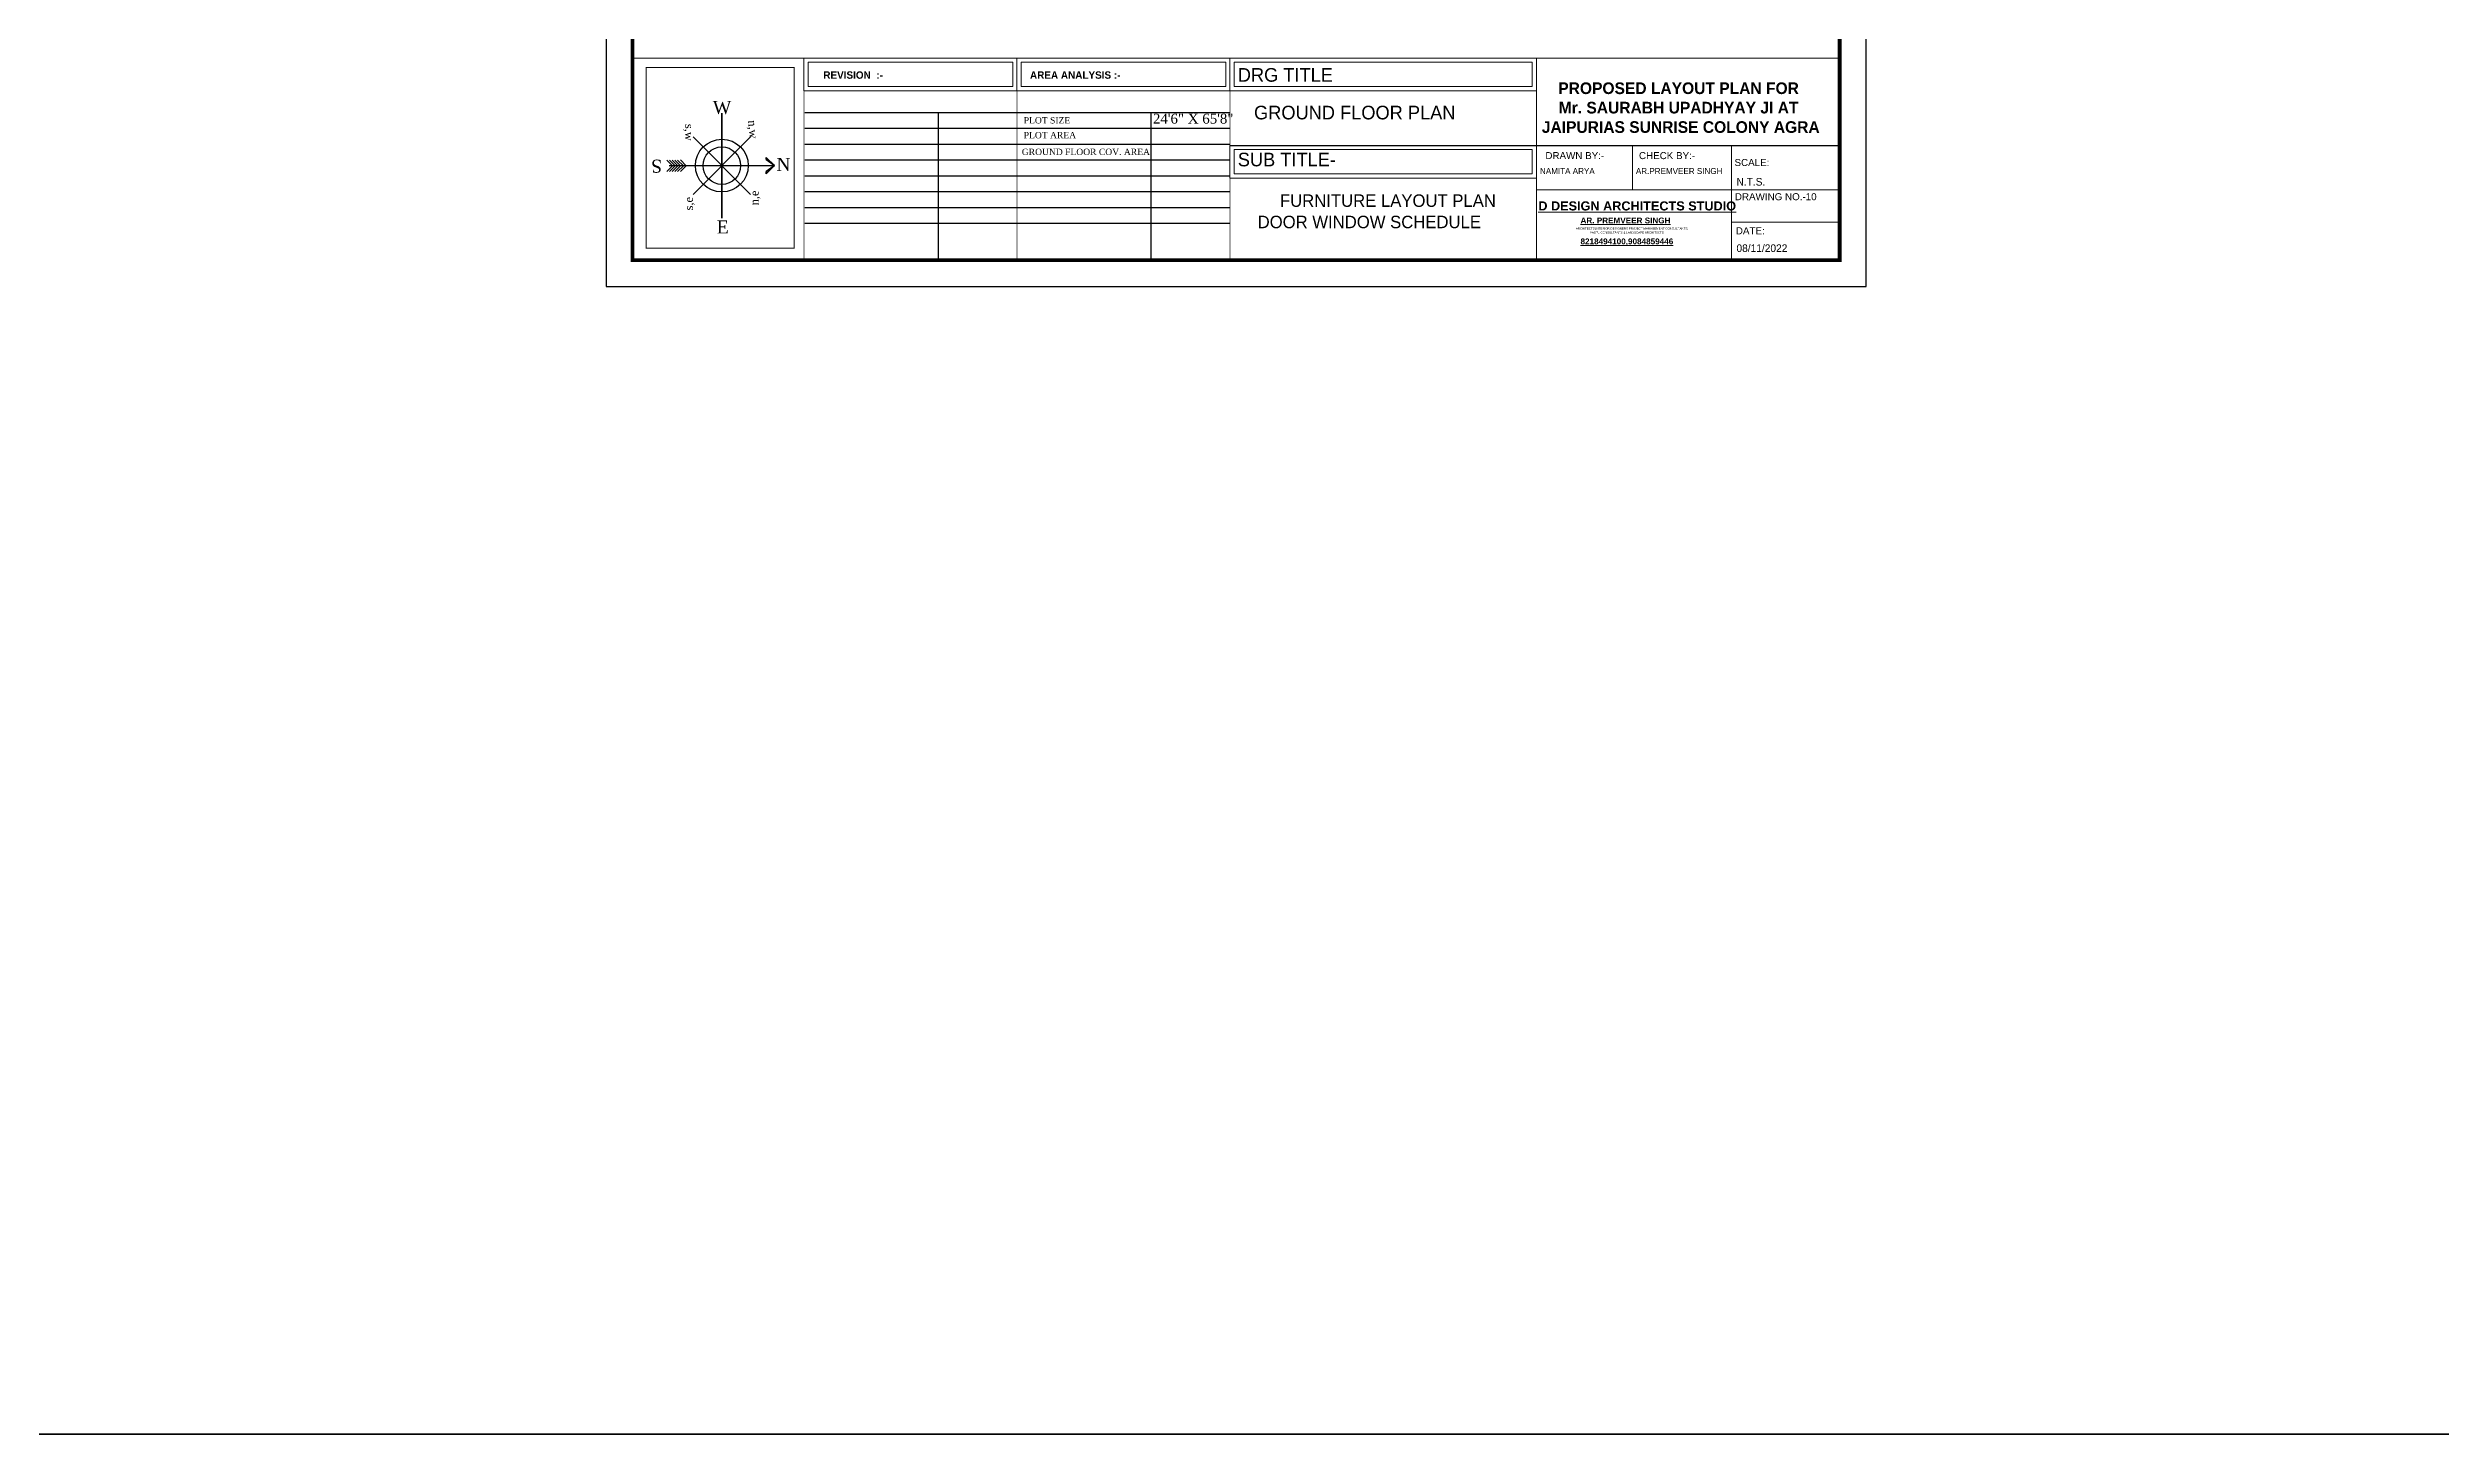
# Model space of a CAD drawing. Header units: millimetres. Extents: x -6808 to 215771, y -89660 to -16303.
# Drawn here: x 107651 to 109101, y -48747 to -47907 of the extents above; entities that cross this region are included whole.
import ezdxf

# ---------------------------------------------------------------- set-up
doc = ezdxf.new("R2010")
doc.units = ezdxf.units.MM
doc.linetypes.add('DASHED', pattern=[0.75, 0.5, -0.25])
doc.layers.get('0').update_dxf_attribs({"color": 8})
doc.layers.add('AR.furniture', color=7, linetype='Continuous', lineweight=35, true_color=0x009e9e)
for name, color, linetype, lineweight in [('CHAUKHAT', 32, 'Continuous', 30), ('FORMAT LAAYER', 250, 'Continuous', 13), ('Projection', 190, 'DASHED', 25), ('wall', 7, 'Continuous', 35)]:
    doc.layers.add(name, color=color, linetype=linetype, lineweight=lineweight)
doc.layers.add('FORMAT', color=7, linetype='Continuous')
doc.styles.add('cdim', font='arial.ttf')
doc.styles.add('HYPERMARTBORA0$0$SANSSERIFBOLD', font='sasb____.pfb', dxfattribs={"height": 0.2})
doc.styles.add('SAJ', font='eurr____.ttf')
doc.styles.get("Standard").update_dxf_attribs({"font": 'times.ttf'})
doc.styles.add('working', font='swissl.ttf')

msp = doc.modelspace()

# ---------------------------------------------------------------- linework, layer by layer
at = {"lineweight": -3}
for p, q in [((108042.383, -47960.781), (108077.32, -47995.633)), ((108042.425, -47995.676), (108077.277, -47960.738))]:
    msp.add_line(p, q, dxfattribs=at)
at = {"ltscale": 0.2}
for major_axis in [(-11.322, 11.294), (-8.058, 8.038)]:
    msp.add_ellipse((108059.851, -47978.207), major_axis=major_axis, ratio=1, start_param=3.92699082, end_param=10.21017612, dxfattribs=at)
at = {"layer": 'FORMAT', "lineweight": 18}
for p, q in [((108238.76, -47912.974), (108238.76, -47932.798)), ((108367.876, -47932.798), (108367.876, -47912.974))]:
    msp.add_line(p, q, dxfattribs=at)
at = {"layer": 'FORMAT', "linetype": 'ByBlock'}
for p, q in [((108110.16, -47945.965), (108367.876, -47945.965)), ((108110.16, -47955.57), (108367.876, -47955.57)), ((108110.16, -47965.174), (108367.876, -47965.174)), ((108110.16, -47974.778), (108367.876, -47974.778)), ((108110.16, -47984.382), (108367.876, -47984.382)), ((108110.16, -47993.986), (108367.876, -47993.986)), ((108110.16, -48003.59), (108367.876, -48003.59)), ((108110.16, -48013.194), (108367.876, -48013.194))]:
    msp.add_line(p, q, dxfattribs=at)
at = {"layer": 'FORMAT'}
for p, q in [((108191.192, -48035.465), (108191.192, -47945.965)), ((108320.05, -48035.465), (108320.05, -47945.965))]:
    msp.add_line(p, q, dxfattribs=at)
at = {"layer": 'FORMAT', "ltscale": 2}
msp.add_line((108367.876, -47965.937), (108737.435, -47965.937), dxfattribs=at)
at = {"layer": 'FORMAT', "lineweight": 13, "ltscale": 20}
for p, q in [((108611.771, -47965.937), (108611.771, -47992.878)), ((108671.94, -48012.544), (108737.435, -48012.544))]:
    msp.add_line(p, q, dxfattribs=at)
at = {"layer": 'FORMAT', "color": 0}
msp.add_lwpolyline([(107989.674, -46966.892), (107989.674, -48051.542), (108753.511, -48051.542), (108753.511, -46966.892)], close=True, dxfattribs=at)
msp.add_lwpolyline([(107989.674, -46966.892), (107989.674, -48051.542), (108753.511, -48051.542), (108753.511, -46966.892)], close=True, dxfattribs=at)
at = {"layer": 'FORMAT', "color": 0, "const_width": 2.24}
msp.add_lwpolyline([(108005.751, -46982.969), (108005.751, -48035.465), (108737.435, -48035.465), (108737.435, -46982.969)], close=True, dxfattribs=at)
msp.add_lwpolyline([(108005.751, -46982.969), (108005.751, -48035.465), (108737.435, -48035.465), (108737.435, -46982.969)], close=True, dxfattribs=at)
at = {"layer": 'FORMAT', "ltscale": 2, "const_width": 0.559}
for points in [[(108109.644, -47912.974), (108109.644, -48035.465), (108005.751, -48035.465), (108005.751, -47912.974), (108737.435, -47912.974)], [(108238.76, -48035.465), (108238.76, -47912.974)], [(108367.876, -48035.465), (108367.876, -47912.974)]]:
    msp.add_lwpolyline(points, dxfattribs=at)
at = {"layer": 'FORMAT', "ltscale": 2, "const_width": 0.601}
msp.add_lwpolyline([(108013.939, -47918.64), (108103.609, -47918.64), (108103.609, -48028.303), (108013.939, -48028.303)], close=True, dxfattribs=at)
at = {"layer": 'FORMAT', "lineweight": 18}
for points in [[(108553.693, -47932.798), (108109.644, -47932.798), (108109.644, -47912.974), (108553.693, -47912.974)], [(108553.693, -47912.974), (108553.693, -47932.798)]]:
    msp.add_lwpolyline(points, dxfattribs=at)
for points in [[(108112.205, -47915.534), (108236.2, -47915.534), (108236.2, -47930.238), (108112.205, -47930.238)], [(108241.321, -47915.534), (108365.316, -47915.534), (108365.316, -47930.238), (108241.321, -47930.238)], [(108370.437, -47915.534), (108551.133, -47915.534), (108551.133, -47930.238), (108370.437, -47930.238)], [(108367.876, -47965.937), (108553.693, -47965.937), (108553.693, -47985.761), (108367.876, -47985.761)], [(108370.437, -47968.497), (108551.133, -47968.497), (108551.133, -47983.201), (108370.437, -47983.201)]]:
    msp.add_lwpolyline(points, close=True, dxfattribs=at)
at = {"layer": 'FORMAT', "const_width": 0.559}
msp.add_lwpolyline([(108553.693, -48035.465), (108553.693, -47912.974)], dxfattribs=at)
at = {"layer": 'FORMAT', "color": 0, "lineweight": 13}
for points in [[(108671.94, -48035.465), (108671.94, -47965.937)], [(108553.693, -47992.878), (108737.435, -47992.878)]]:
    msp.add_lwpolyline(points, dxfattribs=at)
at = {"layer": 'wall', "ltscale": 60}
for p, q in [((108059.89, -48010.033), (108059.812, -47946.381)), ((108029.878, -47978.244), (108026.433, -47974.806)), ((108029.878, -47978.244), (108026.441, -47981.689)), ((108091.677, -47978.168), (108028.026, -47978.246)), ((108031.538, -47978.242), (108028.092, -47974.804)), ((108031.538, -47978.242), (108028.1, -47981.687)), ((108033.197, -47978.24), (108029.752, -47974.802)), ((108033.197, -47978.24), (108029.76, -47981.685)), ((108034.857, -47978.238), (108031.411, -47974.8)), ((108034.857, -47978.238), (108031.419, -47981.683)), ((108036.516, -47978.236), (108033.07, -47974.798)), ((108036.516, -47978.236), (108033.079, -47981.681)), ((108038.176, -47978.233), (108034.73, -47974.796)), ((108038.176, -47978.233), (108034.738, -47981.679)), ((108091.677, -47978.168), (108086.735, -47973.238)), ((108086.735, -47973.238), (108086.736, -47974.566)), ((108086.736, -47974.566), (108091.677, -47978.168)), ((108086.745, -47981.782), (108091.677, -47978.168)), ((108086.747, -47983.11), (108086.745, -47981.782)), ((108091.677, -47978.168), (108086.747, -47983.11))]:
    msp.add_line(p, q, dxfattribs=at)
at = {"layer": 'wall'}
msp.add_lwpolyline([(93155.422, -46609.38), (112001.612, -46609.38), (112001.612, -48747.451), (93155.422, -48747.451)], close=True, dxfattribs=at)

# ---------------------------------------------------------------- texts
for s, height, rotation, p in [('W', 7.912, 0.070059, (108054.365, -47946.853)), ('s,w', 4.999, 270.070059, (108037.621, -47952.897)), ('n,w', 4.999, 275.294842, (108075.698, -47950.912)), ('S', 7.912, 180.070059, (108023.6, -47974.593)), ('s,e', 4.999, 90.070059, (108042.352, -48005.377)), ('n,e', 4.999, 90.070059, (108082.124, -48002.325)), ('E', 7.912, 0.070059, (108056.751, -48019.364))]:
    msp.add_text(s, height=height, rotation=rotation).set_placement(p)
at = {"layer": 'AR.furniture', "ltscale": 2, "insert": (108395.347, -47995.657), "char_height": 7.56, "width": 254.38707, "attachment_point": 1, "style": 'SAJ'}
msp.add_mtext('\\A1;{\\fCentury Gothic|b0|i0|c0|p34; FURNITURE LAYOUT PLAN}', dxfattribs=at)
at = {"layer": 'CHAUKHAT', "ltscale": 2, "insert": (108384.635, -48008.598), "char_height": 7.56, "width": 244.74508, "attachment_point": 1, "style": 'SAJ'}
msp.add_mtext('\\A1;{\\fCentury Gothic|b0|i0|c0|p34;DOOR WINDOW SCHEDULE}', dxfattribs=at)
at = {"layer": 'FORMAT', "lineweight": 13, "style": 'working'}
for s, height, p in [('DRAWN BY:-', 4.2576, (108559.039, -47974.259)), (' CHECK BY:-', 4.25764, (108614.123, -47974.259)), ('SCALE:', 4.2576, (108673.675, -47978.445)), ('DRAWING NO.-10', 4.25764, (108673.9, -47999.182)), ('DATE:', 4.2576, (108674.499, -48019.865))]:
    msp.add_text(s, height=height, dxfattribs=at).set_placement(p)
at = {"layer": 'FORMAT', "style": 'cdim'}
for s, insert, char_height, width, attachment_point in [('\\A1;{\\fCentury Gothic|b1|i0|c0|p34;REVISION  :-}', (108121.357, -47921.036), 4.50194, 99.40447, 1), ('\\A1;{\\fCentury Gothic|b1|i0|c0|p34;AREA ANALYSIS :-}', (108246.646, -47921.036), 4.50194, 99.40447, 1), ('\\A1;{\\fDilleniaUPC|b1|i0|c0|p18;PROPOSED LAYOUT PLAN FOR \\PMr. SAURABH UPADHYAY JI AT \\P JAIPURIAS SUNRISE COLONY AGRA}', (108639.784, -47943.094), 7.06187, 177.40877, 5)]:
    msp.add_mtext(s, dxfattribs=dict(at, insert=insert, char_height=char_height, width=width, attachment_point=attachment_point))
at = {"layer": 'FORMAT', "ltscale": 2, "attachment_point": 1, "style": 'SAJ'}
for s, insert, char_height, width in [('\\A1;{\\fCentury Gothic|b0|i0|c0|p34;DRG TITLE}', (108372.589, -47919.056), 8.25836, 191.48142), ('\\A1;{\\fCentury Gothic|b0|i0|c0|p34;GROUND FLOOR PLAN}', (108382.434, -47941.905), 8.25836, 191.48142), ('\\A1;{\\fCentury Gothic|b0|i0|c0|p34;SUB TITLE-}', (108372.587, -47970.383), 8.25836, 191.48142), ('\\A1;{\\fShonar Bangla|b0|i0|c0|p34;NAMITA ARYA}', (108555.78, -47979.663), 3.65867, 186.55052), ('\\A1;{\\fShonar Bangla|b0|i0|c0|p34;AR.PREMVEER SINGH}', (108613.9, -47979.663), 3.65867, 186.55052), ('\\A1;{\\fShonar Bangla|b0|i0|c0|p34;N.T.S.}', (108674.886, -47985.699), 4.60846, 119.67589), ('\\A1;{\\fShonar Bangla|b0|i0|c0|p34;08/11/2022}', (108674.886, -48025.965), 4.60846, 119.67589)]:
    msp.add_mtext(s, dxfattribs=dict(at, insert=insert, char_height=char_height, width=width))
at = {"layer": 'FORMAT', "lineweight": 13, "attachment_point": 1, "style": 'working'}
for s, insert, char_height, width in [('\\A1;{\\fBook Antiqua|b0|i0|c0|p18;PLOT SIZE}', (108242.846, -47948.797), 3.84038, 99.40447), ('\\A1;{\\fBook Antiqua|b0|i0|c0|p18;24\'6" X 65\'8"}', (108321.137, -47946.719), 5.98638, 154.95147), ('\\A1;{\\fBook Antiqua|b0|i0|c0|p18;GROUND FLOOR COV. AREA}', (108241.685, -47967.954), 3.84038, 99.40447), ('\\A1;{\\fBook Antiqua|b0|i0|c0|p18;PLOT AREA}', (108242.846, -47957.781), 3.84038, 99.40447)]:
    msp.add_mtext(s, dxfattribs=dict(at, insert=insert, char_height=char_height, width=width))
at = {"layer": 'FORMAT LAAYER', "color": 0, "lineweight": 13}
for s, height, style, p in [('%%UD DESIGN ARCHITECTS STUDIO', 5.4966, 'HYPERMARTBORA0$0$SANSSERIFBOLD', (108554.771, -48005.389)), ('%%UAR. PREMVEER SINGH', 3.53004, 'HYPERMARTBORA0$0$SANSSERIFBOLD', (108580.343, -48013.231)), ('ARCHITECTS,INTERIOR DESIGNERS,PROJECT MANAGEMENT CONSULTANTS,', 1.28401, 'working', (108577.502, -48016.959)), ('%%U8218494100,9084859446', 3.53004, 'HYPERMARTBORA0$0$SANSSERIFBOLD', (108580.343, -48025.903)), ('VASTU CONSULTANTS & LANDSCAPE ARCHITECTS', 1.28401, 'working', (108585.998, -48019.411))]:
    msp.add_text(s, height=height, dxfattribs=dict(at, style=style)).set_placement(p)
at = {"layer": 'Projection', "color": 1}
msp.add_text('N', height=7.912, rotation=0.070059, dxfattribs=at).set_placement((108092.884, -47981.451))

doc.saveas('drawing.dxf')
